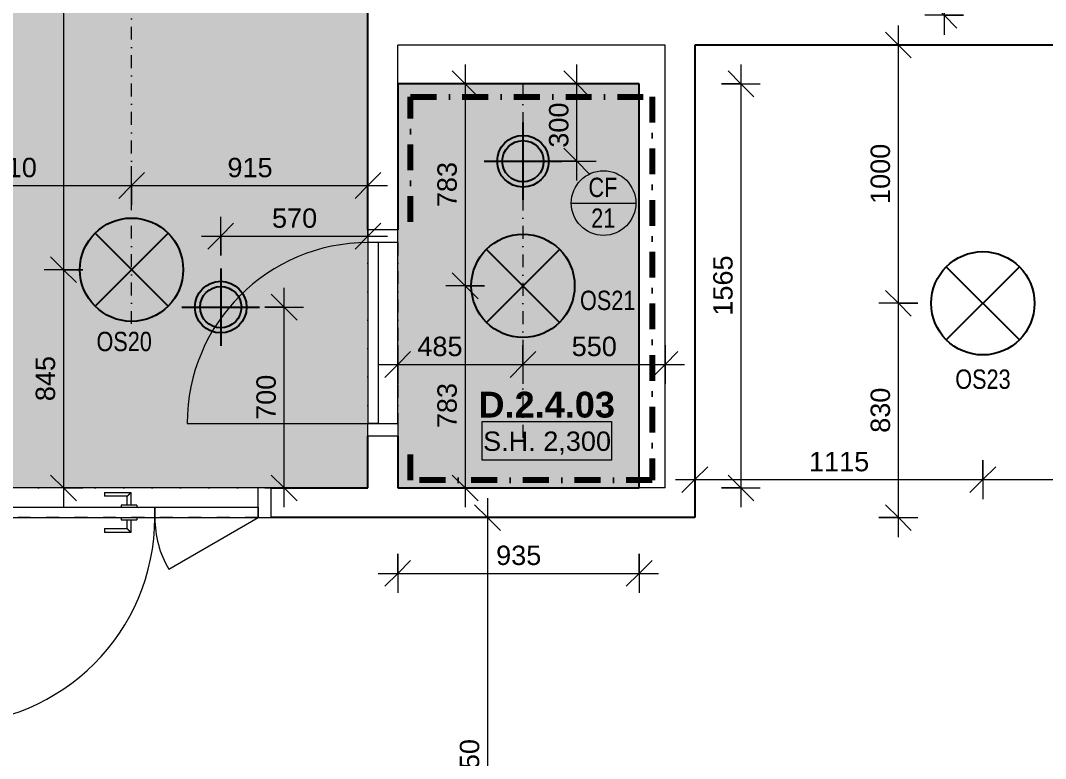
# Model space of a CAD drawing. Header units: millimetres. Extents: x -7570 to 42709, y -1655 to 71550.
# Drawn here: x 16953 to 20921, y 60752 to 63610 of the extents above; entities that cross this region are included whole.
import ezdxf

# ---------------------------------------------------------------- set-up
doc = ezdxf.new("R2010")
doc.units = ezdxf.units.MM
for name, pattern in [('ABMV_DashDot_2_2mm-S0_6mm', [110, 50, -30, 0, -30]), ('HA_DashDot_2_2mm-S0_6mm', [110, 50, -30, 0, -30]), ('HA_DashDot_4mm-S1mm', [200, 100, -50, 0, -50])]:
    doc.linetypes.add(name, pattern=pattern)
for name, color, linetype, lineweight in [('A-____-____-DIMS', 9, 'Continuous', 5), ('A-____-____-DIMS-50', 9, 'Continuous', 5), ('A-AREA-____-IDEN', 9, 'Continuous', 9), ('A-CLNG-____-IDEN', 9, 'Continuous', 9), ('A-CLNG-____-PATT', 9, 'Continuous', 9), ('A-DETL-____-OTLN', 9, 'Continuous', 25), ('A-DOOR-____-MCUT', 9, 'HA_DashDot_2_2mm-S0_6mm', 9), ('A-DOOR-____-OTLN', 9, 'Continuous', 9), ('A-DOOR-FRAM-OTLN', 9, 'Continuous', 9), ('A-GENM-____-OTLN', 9, 'Continuous', 9), ('A-WALL-____-MCUT', 9, 'Continuous', 9), ('E-LITE-EQPM-IDEN', 9, 'Continuous', 9), ('E-LITE-EQPM-OTLN', 9, 'Continuous', 9), ('G-____-____-DIMS', 9, 'Continuous', 5), ('I-WALL-____-MCUT', 9, 'Continuous', 25), ('M-HVAC-CDFF-OTLN', 9, 'Continuous', 9)]:
    doc.layers.add(name, color=color, linetype=linetype, lineweight=lineweight)
doc.styles.add('Arial_1', font='arial.ttf', dxfattribs={"height": 75})
doc.styles.add('Arial_2', font='arial.ttf', dxfattribs={"width": 0.8, "height": 75})
doc.styles.add('Arial_B', font='arialbd.ttf', dxfattribs={"height": 100})
doc.dimstyles.new('Inner_Dimensions', dxfattribs={"dimscale": 304.8, "dimtxt": 76.519455, "dimasz": 0.328084, "dimexe": 0.246063, "dimexo": 0.0625, "dimgap": 0.032808, "dimtad": 1, "dimdec": 0, "dimzin": 0, "dimdsep": 46, "dimtxsty": 'Arial_1', "dimblk1": 'OBLIQUE', "dimblk2": 'OBLIQUE', "dimsah": 1, "dimcen": 0.09, "dimdle": 0.246063, "dimazin": 0, "dimtfac": 1, "dimtdec": 4, "dimtix": 1, "dimtmove": 2, "dimatfit": 3, "dimfxl": 0.246063, "dimfxlon": 1, "dimtvp": 1, "dimtolj": 1, "dimtzin": 0, "dimlwd": 9, "dimlwe": 9, "dimarcsym": 2})
doc.dimstyles.new('Inner_Dimensions_1', dxfattribs={"dimscale": 304.8, "dimtxt": 76.519455, "dimasz": 0.328084, "dimexe": 0.246063, "dimexo": 0.0625, "dimgap": 0.032808, "dimtad": 1, "dimdec": 0, "dimzin": 0, "dimdsep": 46, "dimtxsty": 'Arial_1', "dimblk1": 'OBLIQUE', "dimblk2": 'OBLIQUE', "dimsah": 1, "dimcen": 0.09, "dimdle": 0.246063, "dimazin": 0, "dimtfac": 1, "dimtdec": 4, "dimtix": 1, "dimtmove": 0, "dimatfit": 3, "dimfxl": 0.246063, "dimfxlon": 1, "dimtvp": 1, "dimtolj": 1, "dimtzin": 0, "dimlwd": 9, "dimlwe": 9, "dimarcsym": 2})

# ---------------------------------------------------------------- blocks, each defined once
blk = doc.blocks.new('HA_DR_Single_Swing_Solid - In_BJ_700x2100-2000416-DPS_D - 2NP')
at = {"layer": 'A-DOOR-____-MCUT'}
for p, q in [((-350, 57.5), (350, 57.5)), ((-350, -57.5), (350, -57.5))]:
    blk.add_line(p, q, dxfattribs=at)
at = {"layer": 'A-DOOR-____-OTLN'}
for p, q in [((-350, -17.5), (-350, -57.5)), ((-350, -17.5), (350, -17.5)), ((350, -17.5), (350, -57.5)), ((-350, -57.5), (350, -57.5))]:
    blk.add_line(p, q, dxfattribs=at)
at = {"layer": 'A-DOOR-____-OTLN', "lineweight": 5}
blk.add_line((350, -757.5), (350, -57.5), dxfattribs=at)
blk.add_arc((350, -57.5), 700, 180, 270, dxfattribs=at)
at = {"layer": 'A-DOOR-FRAM-OTLN'}
for p, q in [((-350, 57.5), (-400, 57.5)), ((-400, 57.5), (-400, -57.5)), ((350, 57.5), (-350, 57.5)), ((-350, 57.5), (-350, -57.5)), ((350, -57.5), (350, 57.5)), ((350, 57.5), (400, 57.5)), ((400, 57.5), (400, -57.5)), ((-400, -57.5), (-350, -57.5)), ((400, -57.5), (350, -57.5))]:
    blk.add_line(p, q, dxfattribs=at)
blk = doc.blocks.new('HA_DR_Double_Swing_Solid - In_BJ_1200x2100_800-1652965-DPS_D - 2NP')
at = {"layer": 'A-DOOR-____-MCUT'}
for p, q in [((-600, 57.5), (600, 57.5)), ((-600, -57.5), (600, -57.5))]:
    blk.add_line(p, q, dxfattribs=at)
at = {"layer": 'A-DOOR-____-OTLN', "lineweight": 5}
for p, q in [((600, 857.5), (600, 57.5)), ((-253.6, 257.5), (-600, 57.5))]:
    blk.add_line(p, q, dxfattribs=at)
at = {"layer": 'A-DOOR-____-OTLN'}
for p, q in [((-107.5, 65.5), (-107.5, 115)), ((-107.5, 115), (-5, 115)), ((-92.5, 100), (-92.5, 65.5)), ((-5, 100), (-92.5, 100)), ((-5, 100), (-5, 115)), ((-200, 57.5), (-600, 57.5)), ((-600, 17.5), (-600, 57.5)), ((-200, 17.5), (-200, 57.5)), ((600, 57.5), (-200, 57.5)), ((-200, 57.5), (-200, 17.5)), ((-70, 65.5), (-130, 65.5)), ((-130, 57.5), (-130, 65.5)), ((-70, 57.5), (-70, 65.5)), ((600, 57.5), (600, 17.5)), ((-200, 17.5), (-600, 17.5)), ((600, 17.5), (-200, 17.5)), ((-130, 9.5), (-130, 17.5)), ((-130, 9.5), (-70, 9.5)), ((-107.5, -40), (-107.5, 9.5)), ((-92.5, 9.5), (-92.5, -25)), ((-70, 9.5), (-70, 17.5)), ((-92.5, -25), (-5, -25)), ((-5, -40), (-5, -25)), ((-5, -40), (-107.5, -40))]:
    blk.add_line(p, q, dxfattribs=at)
at = {"layer": 'A-DOOR-____-OTLN', "lineweight": 5}
for centre, radius, start, end in [((600, 57.5), 800, 90, 180), ((-600, 57.5), 400, 360, 30)]:
    blk.add_arc(centre, radius, start, end, dxfattribs=at)
at = {"layer": 'A-DOOR-____-OTLN'}
for points in [[(-107.5, 115), (-107.5, 115), (-107.4, 114.9), (-106.9, 114.4), (-106.5, 114), (-106.1, 113.6), (-105.6, 113.1), (-105.2, 112.7), (-104.6, 112.1), (-103.9, 111.4), (-103.3, 110.8), (-102.9, 110.4), (-102.4, 109.9), (-101.9, 109.4), (-101.5, 109), (-101, 108.5), (-100.5, 108), (-100, 107.5), (-99.5, 107), (-99, 106.5), (-98.5, 106), (-98.1, 105.6), (-97.6, 105.1), (-97.1, 104.6), (-96.7, 104.2), (-96.2, 103.7), (-95.8, 103.3), (-95.3, 102.8), (-94.8, 102.3), (-94.4, 101.9), (-93.9, 101.4), (-93.5, 101), (-93.1, 100.6), (-92.6, 100.1), (-92.5, 100), (-92.5, 100)], [(-92.5, -25), (-92.5, -25), (-92.6, -25.1), (-93.1, -25.6), (-93.5, -26), (-93.9, -26.4), (-94.4, -26.9), (-94.8, -27.3), (-95.4, -27.9), (-96.1, -28.6), (-96.7, -29.2), (-97.1, -29.6), (-97.6, -30.1), (-98.1, -30.6), (-98.5, -31), (-99, -31.5), (-99.5, -32), (-100, -32.5), (-100.5, -33), (-101, -33.5), (-101.5, -34), (-101.9, -34.4), (-102.4, -34.9), (-102.9, -35.4), (-103.3, -35.8), (-103.8, -36.3), (-104.2, -36.7), (-104.7, -37.2), (-105.2, -37.7), (-105.6, -38.1), (-106.1, -38.6), (-106.5, -39), (-106.9, -39.4), (-107.4, -39.9), (-107.5, -40), (-107.5, -40)]]:
    blk.add_open_spline(points, degree=3, knots=[0, 0, 0, 0, 0.083333, 0.125, 0.166667, 0.208333, 0.229167, 0.25, 0.291667, 0.333333, 0.354167, 0.375, 0.395833, 0.416667, 0.4375, 0.458333, 0.479167, 0.5, 0.520833, 0.541667, 0.5625, 0.583333, 0.604167, 0.625, 0.645833, 0.666667, 0.6875, 0.708333, 0.75, 0.770833, 0.791667, 0.833333, 0.875, 0.916667, 1, 1, 1, 1], dxfattribs=at)
at = {"layer": 'A-DOOR-FRAM-OTLN'}
for p, q in [((-650, 57.5), (-650, -57.5)), ((-600, 57.5), (-650, 57.5)), ((-600, 57.5), (-600, -57.5)), ((600, -57.5), (600, 57.5)), ((600, 57.5), (650, 57.5)), ((650, 57.5), (650, -57.5)), ((-650, -57.5), (-600, -57.5)), ((-600, -57.5), (600, -57.5)), ((650, -57.5), (600, -57.5))]:
    blk.add_line(p, q, dxfattribs=at)
blk = doc.blocks.new('HA_LF_GenericSymbol - OS21_koupelny-1901332-DPS_D - 2NP')
at = {"layer": 'E-LITE-EQPM-OTLN', "color": 11, "lineweight": 25}
for p, q in [((141.4, 141.4), (-141.4, -141.4)), ((-141.4, 141.4), (141.4, -141.4))]:
    blk.add_line(p, q, dxfattribs=at)
blk.add_circle((0, 0), 200, dxfattribs=at)
blk = doc.blocks.new('HA_LF_GenericSymbol - OS23_pokoje-1576156-DPS_D - 2NP')
at = {"layer": 'E-LITE-EQPM-OTLN', "color": 11, "lineweight": 25}
for p, q in [((141.4, 141.4), (-141.4, -141.4)), ((-141.4, 141.4), (141.4, -141.4))]:
    blk.add_line(p, q, dxfattribs=at)
blk.add_circle((0, 0), 200, dxfattribs=at)
blk = doc.blocks.new('HA_LF_GenericSymbol - OS20_chodby-1901335-DPS_D - 2NP')
at = {"layer": 'E-LITE-EQPM-OTLN', "color": 11, "lineweight": 25}
for p, q in [((141.4, 141.4), (-141.4, -141.4)), ((-141.4, 141.4), (141.4, -141.4))]:
    blk.add_line(p, q, dxfattribs=at)
blk.add_circle((0, 0), 200, dxfattribs=at)
blk = doc.blocks.new('HA_GM_Tiling_LineBased - Generic Tiles-1951474-DPS_D - 2NP')
at = {"layer": 'A-GENM-____-OTLN', "linetype": 'HA_DashDot_4mm-S1mm', "lineweight": 80}
blk.add_line((50, -50), (535, -50), dxfattribs=at)
blk = doc.blocks.new('HA_GM_Tiling_LineBased - Generic Tiles-1951475-DPS_D - 2NP')
at = {"layer": 'A-GENM-____-OTLN', "linetype": 'HA_DashDot_4mm-S1mm', "lineweight": 80}
blk.add_line((50, -50), (985, -50), dxfattribs=at)
blk = doc.blocks.new('HA_GM_Tiling_LineBased - Generic Tiles-1951581-DPS_D - 2NP')
at = {"layer": 'A-GENM-____-OTLN', "linetype": 'HA_DashDot_4mm-S1mm', "lineweight": 80}
blk.add_line((50, -50), (1535, -50), dxfattribs=at)
blk = doc.blocks.new('HA_GM_Tiling_LineBased - Generic Tiles-1951582-DPS_D - 2NP')
at = {"layer": 'A-GENM-____-OTLN', "linetype": 'HA_DashDot_4mm-S1mm', "lineweight": 80}
blk.add_line((50, -50), (150, -50), dxfattribs=at)
blk = doc.blocks.new('HA_VZT_GenericSymbol - Default-1902229-DPS_D - 2NP')
at = {"layer": 'M-HVAC-CDFF-OTLN', "color": 92, "lineweight": 25}
for p, q in [((0, 150), (0, -150)), ((-150, 0), (150, 0))]:
    blk.add_line(p, q, dxfattribs=at)
for radius in [100, 80]:
    blk.add_circle((0, 0), radius, dxfattribs=at)
blk = doc.blocks.new('DIMBLOCK58-DPS_D - 2NP')
at = {"layer": 'A-____-____-DIMS-50', "lineweight": 9}
for p, q in [((18761.1, 61684.9), (18711.1, 61734.9)), ((18761.1, 61759.9), (18761.1, 59734.9)), ((18836.1, 61684.9), (18686.1, 61684.9)), ((18761.1, 61684.9), (18811.1, 61634.9)), ((18761.1, 61684.9), (18836.1, 61684.9)), ((18761.1, 59734.9), (18711.1, 59784.9)), ((18836.1, 59734.9), (18686.1, 59734.9)), ((18761.1, 59734.9), (18811.1, 59684.9)), ((18761.1, 59734.9), (18836.1, 59734.9))]:
    blk.add_line(p, q, dxfattribs=at)
at = {"layer": 'A-____-____-DIMS-50', "color": 0, "lineweight": 9, "insert": (18653.7, 60594.5), "char_height": 75, "width": 276.883, "attachment_point": 1, "rotation": 90, "line_spacing_factor": 0.941778, "style": 'Arial_1'}
blk.add_mtext('1950', dxfattribs=at)
blk = doc.blocks.new('_Oblique')
at = {"color": 0, "linetype": 'ByBlock', "lineweight": -2}
blk.add_line((-0.5, -0.5), (0.5, 0.5), dxfattribs=at)
blk = doc.blocks.new('DIMBLOCK60-DPS_D - 2NP')
at = {"layer": 'A-____-____-DIMS-50', "lineweight": 9}
for p, q in [((19563.2, 61907), (19563.2, 61757)), ((19563.2, 61832), (19563.2, 61907)), ((20678.2, 61907), (20678.2, 61757)), ((20678.2, 61832), (20678.2, 61907)), ((19563.2, 61832), (19613.2, 61882)), ((20678.2, 61832), (20728.2, 61882)), ((19488.2, 61832), (20678.2, 61832)), ((19563.2, 61832), (19513.2, 61782)), ((20678.2, 61832), (20628.2, 61782))]:
    blk.add_line(p, q, dxfattribs=at)
at = {"layer": 'A-____-____-DIMS-50', "color": 0, "lineweight": 9, "insert": (20005.3, 61939.4), "char_height": 75, "width": 276.883, "attachment_point": 1, "line_spacing_factor": 0.941778, "style": 'Arial_1'}
blk.add_mtext('1115', dxfattribs=at)
blk = doc.blocks.new('DIMBLOCK61-DPS_D - 2NP')
at = {"layer": 'A-____-____-DIMS-50', "lineweight": 9}
for p, q in [((20678.2, 61907), (20678.2, 61757)), ((20678.2, 61832), (20678.2, 61907)), ((21798.2, 61907), (21798.2, 61757)), ((21798.2, 61832), (21798.2, 61907)), ((20678.2, 61832), (20728.2, 61882)), ((21798.2, 61832), (21848.2, 61882)), ((20678.2, 61832), (20628.2, 61782)), ((20678.2, 61832), (21873.2, 61832)), ((21798.2, 61832), (21748.2, 61782))]:
    blk.add_line(p, q, dxfattribs=at)
at = {"layer": 'A-____-____-DIMS-50', "color": 0, "lineweight": 9, "insert": (21122.8, 61939.4), "char_height": 75, "width": 276.883, "attachment_point": 1, "line_spacing_factor": 0.941778, "style": 'Arial_1'}
blk.add_mtext('1120', dxfattribs=at)
blk = doc.blocks.new('DIMBLOCK62-DPS_D - 2NP')
at = {"layer": 'A-____-____-DIMS-50', "lineweight": 9}
for p, q in [((20351.2, 62514.9), (20301.2, 62564.9)), ((20426.2, 62514.9), (20276.2, 62514.9)), ((20351.2, 61609.9), (20351.2, 62514.9)), ((20351.2, 62514.9), (20401.2, 62464.9)), ((20351.2, 62514.9), (20426.2, 62514.9)), ((20351.2, 61684.9), (20301.2, 61734.9)), ((20276.2, 61684.9), (20426.2, 61684.9)), ((20351.2, 61684.9), (20276.2, 61684.9)), ((20351.2, 61684.9), (20401.2, 61634.9))]:
    blk.add_line(p, q, dxfattribs=at)
at = {"layer": 'A-____-____-DIMS-50', "color": 0, "lineweight": 9, "insert": (20243.8, 62013.4), "char_height": 75, "width": 207.662, "attachment_point": 1, "rotation": 90, "line_spacing_factor": 0.941778, "style": 'Arial_1'}
blk.add_mtext('830', dxfattribs=at)
blk = doc.blocks.new('DIMBLOCK63-DPS_D - 2NP')
at = {"layer": 'A-____-____-DIMS-50', "lineweight": 9}
for p, q in [((20351.2, 63514.9), (20301.2, 63564.9)), ((20351.2, 62514.9), (20351.2, 63589.9)), ((20276.2, 63514.9), (20426.2, 63514.9)), ((20351.2, 63514.9), (20276.2, 63514.9)), ((20351.2, 63514.9), (20401.2, 63464.9)), ((20351.2, 62514.9), (20301.2, 62564.9)), ((20426.2, 62514.9), (20276.2, 62514.9)), ((20351.2, 62514.9), (20401.2, 62464.9)), ((20351.2, 62514.9), (20426.2, 62514.9))]:
    blk.add_line(p, q, dxfattribs=at)
at = {"layer": 'A-____-____-DIMS-50', "color": 0, "lineweight": 9, "insert": (20243.8, 62899.5), "char_height": 75, "width": 276.883, "attachment_point": 1, "rotation": 90, "line_spacing_factor": 0.941778, "style": 'Arial_1'}
blk.add_mtext('1000', dxfattribs=at)
blk = doc.blocks.new('DIMBLOCK64-DPS_D - 2NP')
at = {"layer": 'A-____-____-DIMS-50', "lineweight": 9}
for p, q in [((18413.2, 62353.1), (18413.2, 62203.1)), ((18413.2, 62278.1), (18413.2, 62353.1)), ((18898.2, 62353.1), (18898.2, 62203.1)), ((18898.2, 62278.1), (18898.2, 62353.1)), ((18413.2, 62278.1), (18463.2, 62328.1)), ((18898.2, 62278.1), (18948.2, 62328.1)), ((18338.2, 62278.1), (18898.2, 62278.1)), ((18413.2, 62278.1), (18363.2, 62228.1)), ((18898.2, 62278.1), (18848.2, 62228.1))]:
    blk.add_line(p, q, dxfattribs=at)
at = {"layer": 'A-____-____-DIMS-50', "color": 0, "lineweight": 9, "insert": (18489.3, 62385.5), "char_height": 75, "width": 207.662, "attachment_point": 1, "line_spacing_factor": 0.941778, "style": 'Arial_1'}
blk.add_mtext('485', dxfattribs=at)
blk = doc.blocks.new('DIMBLOCK65-DPS_D - 2NP')
at = {"layer": 'A-____-____-DIMS-50', "lineweight": 9}
for p, q in [((18898.2, 62353.1), (18898.2, 62203.1)), ((18898.2, 62278.1), (18898.2, 62353.1)), ((19448.2, 62353.1), (19448.2, 62203.1)), ((19448.2, 62278.1), (19448.2, 62353.1)), ((18898.2, 62278.1), (18948.2, 62328.1)), ((19448.2, 62278.1), (19498.2, 62328.1)), ((18898.2, 62278.1), (18848.2, 62228.1)), ((18898.2, 62278.1), (19523.2, 62278.1)), ((19448.2, 62278.1), (19398.2, 62228.1))]:
    blk.add_line(p, q, dxfattribs=at)
at = {"layer": 'A-____-____-DIMS-50', "color": 0, "lineweight": 9, "insert": (19086.7, 62385.5), "char_height": 75, "width": 207.662, "attachment_point": 1, "line_spacing_factor": 0.941778, "style": 'Arial_1'}
blk.add_mtext('550', dxfattribs=at)
blk = doc.blocks.new('DIMBLOCK66-DPS_D - 2NP')
at = {"layer": 'A-____-____-DIMS-50', "lineweight": 9}
for p, q in [((18674.2, 63364.9), (18624.2, 63414.9)), ((18674.2, 63439.9), (18674.2, 62582.4)), ((18749.2, 63364.9), (18599.2, 63364.9)), ((18674.2, 63364.9), (18724.2, 63314.9)), ((18674.2, 63364.9), (18749.2, 63364.9)), ((18674.2, 62582.4), (18624.2, 62632.4)), ((18749.2, 62582.4), (18599.2, 62582.4)), ((18674.2, 62582.4), (18724.2, 62532.4)), ((18674.2, 62582.4), (18749.2, 62582.4))]:
    blk.add_line(p, q, dxfattribs=at)
at = {"layer": 'A-____-____-DIMS-50', "color": 0, "lineweight": 9, "insert": (18566.8, 62887.1), "char_height": 75, "width": 207.662, "attachment_point": 1, "rotation": 90, "line_spacing_factor": 0.941778, "style": 'Arial_1'}
blk.add_mtext('783', dxfattribs=at)
blk = doc.blocks.new('DIMBLOCK67-DPS_D - 2NP')
at = {"layer": 'A-____-____-DIMS-50', "lineweight": 9}
for p, q in [((18674.2, 62582.4), (18624.2, 62632.4)), ((18749.2, 62582.4), (18599.2, 62582.4)), ((18674.2, 62582.4), (18674.2, 61724.9)), ((18674.2, 62582.4), (18724.2, 62532.4)), ((18674.2, 62582.4), (18749.2, 62582.4)), ((18674.2, 61799.9), (18624.2, 61849.9)), ((18749.2, 61799.9), (18599.2, 61799.9)), ((18674.2, 61799.9), (18724.2, 61749.9)), ((18674.2, 61799.9), (18749.2, 61799.9))]:
    blk.add_line(p, q, dxfattribs=at)
at = {"layer": 'A-____-____-DIMS-50', "color": 0, "lineweight": 9, "insert": (18566.8, 62031.4), "char_height": 75, "width": 207.662, "attachment_point": 1, "rotation": 90, "line_spacing_factor": 0.941778, "style": 'Arial_1'}
blk.add_mtext('783', dxfattribs=at)
blk = doc.blocks.new('DIMBLOCK68-DPS_D - 2NP')
at = {"layer": 'A-____-____-DIMS-50', "lineweight": 9}
for p, q in [((16473.2, 63045.7), (16473.2, 62895.7)), ((16473.2, 62970.7), (16473.2, 63045.7)), ((17383.2, 62895.7), (17383.2, 63045.7)), ((16473.2, 62970.7), (16523.2, 63020.7)), ((17383.2, 62970.7), (17433.2, 63020.7)), ((16398.2, 62970.7), (17383.2, 62970.7)), ((16473.2, 62970.7), (16423.2, 62920.7)), ((17383.2, 62970.7), (17333.2, 62920.7)), ((17383.2, 62970.7), (17383.2, 62895.7))]:
    blk.add_line(p, q, dxfattribs=at)
at = {"layer": 'A-____-____-DIMS-50', "color": 0, "lineweight": 9, "insert": (16841.7, 63078.1), "char_height": 75, "width": 207.662, "attachment_point": 1, "line_spacing_factor": 0.941778, "style": 'Arial_1'}
blk.add_mtext('910', dxfattribs=at)
blk = doc.blocks.new('DIMBLOCK69-DPS_D - 2NP')
at = {"layer": 'A-____-____-DIMS-50', "lineweight": 9}
for p, q in [((17383.2, 62895.7), (17383.2, 63045.7)), ((18298.2, 63045.7), (18298.2, 62895.7)), ((18298.2, 62970.7), (18298.2, 63045.7)), ((17383.2, 62970.7), (17433.2, 63020.7)), ((18298.2, 62970.7), (18348.2, 63020.7)), ((17383.2, 62970.7), (17333.2, 62920.7)), ((17383.2, 62970.7), (18373.2, 62970.7)), ((17383.2, 62970.7), (17383.2, 62895.7)), ((18298.2, 62970.7), (18248.2, 62920.7))]:
    blk.add_line(p, q, dxfattribs=at)
at = {"layer": 'A-____-____-DIMS-50', "color": 0, "lineweight": 9, "insert": (17754.2, 63078.1), "char_height": 75, "width": 207.662, "attachment_point": 1, "line_spacing_factor": 0.941778, "style": 'Arial_1'}
blk.add_mtext('915', dxfattribs=at)
blk = doc.blocks.new('DIMBLOCK71-DPS_D - 2NP')
at = {"layer": 'A-____-____-DIMS-50', "lineweight": 9}
for p, q in [((17119.4, 64904.9), (17069.4, 64954.9)), ((17194.4, 64904.9), (17044.4, 64904.9)), ((17119.4, 64904.9), (17119.4, 62644.9)), ((17119.4, 64904.9), (17169.4, 64854.9)), ((17119.4, 64904.9), (17194.4, 64904.9)), ((17119.4, 62644.9), (17069.4, 62694.9)), ((17194.4, 62644.9), (17044.4, 62644.9)), ((17119.4, 62644.9), (17169.4, 62594.9)), ((17119.4, 62644.9), (17194.4, 62644.9))]:
    blk.add_line(p, q, dxfattribs=at)
at = {"layer": 'A-____-____-DIMS-50', "color": 0, "lineweight": 9, "insert": (17012, 63659.5), "char_height": 75, "width": 276.883, "attachment_point": 1, "rotation": 90, "line_spacing_factor": 0.941778, "style": 'Arial_1'}
blk.add_mtext('2260', dxfattribs=at)
blk = doc.blocks.new('DIMBLOCK72-DPS_D - 2NP')
at = {"layer": 'A-____-____-DIMS-50', "lineweight": 9}
for p, q in [((17119.4, 62644.9), (17069.4, 62694.9)), ((17194.4, 62644.9), (17044.4, 62644.9)), ((17119.4, 62644.9), (17119.4, 61724.9)), ((17119.4, 62644.9), (17169.4, 62594.9)), ((17119.4, 62644.9), (17194.4, 62644.9)), ((17119.4, 61799.9), (17069.4, 61849.9)), ((17194.4, 61799.9), (17044.4, 61799.9)), ((17119.4, 61799.9), (17169.4, 61749.9)), ((17119.4, 61799.9), (17194.4, 61799.9))]:
    blk.add_line(p, q, dxfattribs=at)
at = {"layer": 'A-____-____-DIMS-50', "color": 0, "lineweight": 9, "insert": (17012, 62135.9), "char_height": 75, "width": 207.662, "attachment_point": 1, "rotation": 90, "line_spacing_factor": 0.941778, "style": 'Arial_1'}
blk.add_mtext('845', dxfattribs=at)
blk = doc.blocks.new('DIMBLOCK78-DPS_D - 2NP')
at = {"layer": 'A-____-____-DIMS-50', "lineweight": 9}
for p, q in [((20528, 64689.9), (20478, 64739.9)), ((20453, 64689.9), (20603, 64689.9)), ((20528, 64689.9), (20453, 64689.9)), ((20528, 64689.9), (20528, 63554.9)), ((20528, 64689.9), (20578, 64639.9)), ((20528, 63629.9), (20478, 63679.9)), ((20603, 63629.9), (20453, 63629.9)), ((20528, 63629.9), (20578, 63579.9)), ((20528, 63629.9), (20603, 63629.9))]:
    blk.add_line(p, q, dxfattribs=at)
at = {"layer": 'A-____-____-DIMS-50', "color": 0, "lineweight": 9, "insert": (20420.6, 64044.5), "char_height": 75, "width": 276.883, "attachment_point": 1, "rotation": 90, "line_spacing_factor": 0.941778, "style": 'Arial_1'}
blk.add_mtext('1060', dxfattribs=at)
blk = doc.blocks.new('Spot Elevations - Generic-448778-DPS_D - 2NP')
at = {"layer": 'G-____-____-DIMS', "lineweight": 9}
for p, q in [((-5, 0), (-5, 3)), ((-5, 3), (5, 3)), ((5, 3), (5, 0)), ((5, 0), (-5, 0))]:
    blk.add_line(p, q, dxfattribs=at)
blk = doc.blocks.new('HA_Tag_Ceiling - Group _ Type Mark-1698111-DPS_D - 2NP')
at = {"layer": 'A-CLNG-____-IDEN'}
blk.add_line((-2.5, 0), (2.5, 0), dxfattribs=at)
blk.add_circle((0, 0), 2.5, dxfattribs=at)
blk = doc.blocks.new('DIMBLOCK152-DPS_D - 2NP')
at = {"layer": 'A-____-____-DIMS-50', "lineweight": 9}
for p, q in [((19106.2, 63364.9), (19056.2, 63414.9)), ((19106.2, 62989.9), (19106.2, 63439.9)), ((19031.2, 63364.9), (19181.2, 63364.9)), ((19106.2, 63364.9), (19031.2, 63364.9)), ((19106.2, 63364.9), (19156.2, 63314.9)), ((19106.2, 63064.9), (19056.2, 63114.9)), ((19031.2, 63064.9), (19181.2, 63064.9)), ((19106.2, 63064.9), (19031.2, 63064.9)), ((19106.2, 63064.9), (19156.2, 63014.9))]:
    blk.add_line(p, q, dxfattribs=at)
at = {"layer": 'A-____-____-DIMS-50', "color": 0, "lineweight": 9, "insert": (18998.9, 63117.4), "char_height": 75, "width": 207.662, "attachment_point": 1, "rotation": 90, "line_spacing_factor": 0.941778, "style": 'Arial_1'}
blk.add_mtext('300', dxfattribs=at)
blk = doc.blocks.new('DIMBLOCK154-DPS_D - 2NP')
at = {"layer": 'A-____-____-DIMS-50', "lineweight": 9}
for p, q in [((17973.6, 61724.9), (17973.6, 62574.9)), ((17973.6, 62499.9), (17923.6, 62549.9)), ((17898.6, 62499.9), (18048.6, 62499.9)), ((17973.6, 62499.9), (17898.6, 62499.9)), ((17973.6, 62499.9), (18023.6, 62449.9)), ((17973.6, 61799.9), (17923.6, 61849.9)), ((17898.6, 61799.9), (18048.6, 61799.9)), ((17973.6, 61799.9), (17898.6, 61799.9)), ((17973.6, 61799.9), (18023.6, 61749.9))]:
    blk.add_line(p, q, dxfattribs=at)
at = {"layer": 'A-____-____-DIMS-50', "color": 0, "lineweight": 9, "insert": (17866.2, 62063.4), "char_height": 75, "width": 207.662, "attachment_point": 1, "rotation": 90, "line_spacing_factor": 0.941778, "style": 'Arial_1'}
blk.add_mtext('700', dxfattribs=at)
blk = doc.blocks.new('DIMBLOCK155-DPS_D - 2NP')
at = {"layer": 'A-____-____-DIMS-50', "lineweight": 9}
for p, q in [((17728.2, 62699.8), (17728.2, 62849.8)), ((18298.2, 62849.8), (18298.2, 62699.8)), ((18298.2, 62774.8), (18298.2, 62849.8)), ((17728.2, 62774.8), (17778.2, 62824.8)), ((18298.2, 62774.8), (18348.2, 62824.8)), ((17653.2, 62774.8), (18373.2, 62774.8)), ((17728.2, 62774.8), (17678.2, 62724.8)), ((17728.2, 62774.8), (17728.2, 62699.8)), ((18298.2, 62774.8), (18248.2, 62724.8))]:
    blk.add_line(p, q, dxfattribs=at)
at = {"layer": 'A-____-____-DIMS-50', "color": 0, "lineweight": 9, "insert": (17926.7, 62882.2), "char_height": 75, "width": 207.662, "attachment_point": 1, "line_spacing_factor": 0.941778, "style": 'Arial_1'}
blk.add_mtext('570', dxfattribs=at)
blk = doc.blocks.new('DIMBLOCK191-DPS_D - 2NP')
at = {"layer": 'A-____-____-DIMS-50', "lineweight": 9}
for p, q in [((18413.2, 61544.1), (18413.2, 61394.1)), ((18413.2, 61469.1), (18413.2, 61544.1)), ((19348.2, 61544.1), (19348.2, 61394.1)), ((19348.2, 61469.1), (19348.2, 61544.1)), ((18413.2, 61469.1), (18463.2, 61519.1)), ((19348.2, 61469.1), (19398.2, 61519.1)), ((18338.2, 61469.1), (19423.2, 61469.1)), ((18413.2, 61469.1), (18363.2, 61419.1)), ((19348.2, 61469.1), (19298.2, 61419.1))]:
    blk.add_line(p, q, dxfattribs=at)
at = {"layer": 'A-____-____-DIMS-50', "color": 0, "lineweight": 9, "insert": (18794.2, 61576.5), "char_height": 75, "width": 207.662, "attachment_point": 1, "line_spacing_factor": 0.941778, "style": 'Arial_1'}
blk.add_mtext('935', dxfattribs=at)
blk = doc.blocks.new('DIMBLOCK192-DPS_D - 2NP')
at = {"layer": 'A-____-____-DIMS-50', "lineweight": 9}
for p, q in [((19741.9, 63364.9), (19691.9, 63414.9)), ((19741.9, 63439.9), (19741.9, 61724.9)), ((19666.9, 63364.9), (19816.9, 63364.9)), ((19741.9, 63364.9), (19666.9, 63364.9)), ((19741.9, 63364.9), (19791.9, 63314.9)), ((19741.9, 61799.9), (19691.9, 61849.9)), ((19666.9, 61799.9), (19816.9, 61799.9)), ((19741.9, 61799.9), (19666.9, 61799.9)), ((19741.9, 61799.9), (19791.9, 61749.9))]:
    blk.add_line(p, q, dxfattribs=at)
at = {"layer": 'A-____-____-DIMS-50', "color": 0, "lineweight": 9, "insert": (19634.5, 62467), "char_height": 75, "width": 276.883, "attachment_point": 1, "rotation": 90, "line_spacing_factor": 0.941778, "style": 'Arial_1'}
blk.add_mtext('1565', dxfattribs=at)

msp = doc.modelspace()

# ---------------------------------------------------------------- hatches: boundary and pattern name
at = {"layer": 'A-CLNG-____-PATT', "lineweight": 5}
h = msp.add_hatch(color=256, dxfattribs=at)
h.paths.add_polyline_path([(16623.2, 61799.9), (18298.2, 61799.9), (18298.2, 65764.9), (15213.2, 65764.9), (15213.2, 65329.9), (15098.2, 65329.9), (15098.2, 65929.9), (12468.2, 65929.9), (12468.2, 64154.9), (16473.2, 64154.9), (16473.2, 61799.9)])
h.paths.add_polyline_path([(16608.2, 64869.9), (16599.1, 64871.1), (16590.7, 64874.6), (16583.4, 64880.2), (16577.9, 64887.4), (16574.4, 64895.8), (16573.2, 64904.9), (16574.4, 64914), (16577.9, 64922.4), (16583.4, 64929.7), (16590.7, 64935.2), (16599.1, 64938.7), (16609.6, 64939.7), (16617.2, 64938.7), (16625.7, 64935.2), (16632.9, 64929.7), (16638.5, 64922.4), (16642, 64914), (16643.2, 64904.9), (16642, 64895.8), (16638.5, 64887.4), (16632.9, 64880.2), (16625.7, 64874.6), (16617.2, 64871.1)])
msp.add_hatch(color=256, dxfattribs=at).paths.add_polyline_path([(18413.2, 61799.9), (19348.2, 61799.9), (19348.2, 63364.9), (18413.2, 63364.9), (18413.2, 61951.6)])

# ---------------------------------------------------------------- linework, layer by layer
at = {"layer": 'A-DETL-____-OTLN', "linetype": 'ABMV_DashDot_2_2mm-S0_6mm', "lineweight": 5}
for p, q in [((17383.2, 62434.9), (17383.2, 65434.9)), ((18898.2, 63364.9), (18898.2, 61944.9))]:
    msp.add_line(p, q, dxfattribs=at)
at = {"layer": 'A-WALL-____-MCUT'}
for p, q in [((19448.2, 63514.9), (18413.2, 63514.9)), ((18413.2, 63364.9), (18413.2, 63514.9)), ((19448.2, 61799.9), (19448.2, 63514.9)), ((19448.2, 61799.9), (19348.2, 61799.9))]:
    msp.add_line(p, q, dxfattribs=at)
at = {"layer": 'I-WALL-____-MCUT'}
for p, q in [((18298.2, 62799.9), (18298.2, 64269.8)), ((20963.2, 63514.9), (19563.2, 63514.9)), ((19563.2, 63514.9), (19563.2, 61684.9)), ((18413.2, 63364.9), (18413.2, 62799.9)), ((19348.2, 63364.9), (18413.2, 63364.9)), ((19348.2, 61799.9), (19348.2, 63364.9)), ((18298.2, 61799.9), (18298.2, 61999.9)), ((18413.2, 61999.9), (18413.2, 61799.9)), ((17923.2, 61799.9), (18298.2, 61799.9)), ((18413.2, 61799.9), (19348.2, 61799.9)), ((19563.2, 61684.9), (17923.2, 61684.9))]:
    msp.add_line(p, q, dxfattribs=at)

# ---------------------------------------------------------------- block references
at = {"layer": 'A-CLNG-____-IDEN', "xscale": 49.99999999999998, "yscale": 49.99999999999998, "zscale": 49.99999999999998}
msp.add_blockref('HA_Tag_Ceiling - Group _ Type Mark-1698111-DPS_D - 2NP', (19210, 62903), dxfattribs=at)
at = {"layer": 'A-DOOR-____-OTLN'}
for name, p, rotation in [('HA_DR_Single_Swing_Solid - In_BJ_700x2100-2000416-DPS_D - 2NP', (18355.7, 62399.9), 270.0000000000002), ('HA_DR_Double_Swing_Solid - In_BJ_1200x2100_800-1652965-DPS_D - 2NP', (17273.2, 61742.4), 180)]:
    msp.add_blockref(name, p, dxfattribs=dict(at, rotation=rotation))
at = {"layer": 'A-GENM-____-OTLN', "linetype": 'HA_DashDot_4mm-S1mm', "lineweight": 80}
for name, p, rotation in [('HA_GM_Tiling_LineBased - Generic Tiles-1951474-DPS_D - 2NP', (18413.2, 62779.9), 89.99999999999984), ('HA_GM_Tiling_LineBased - Generic Tiles-1951581-DPS_D - 2NP', (19448.2, 63364.9), 269.9999999999999), ('HA_GM_Tiling_LineBased - Generic Tiles-1951582-DPS_D - 2NP', (18413.2, 61779.9), 90), ('HA_GM_Tiling_LineBased - Generic Tiles-1951475-DPS_D - 2NP', (19448.2, 61779.9), 180)]:
    msp.add_blockref(name, p, dxfattribs=dict(at, rotation=rotation))
msp.add_blockref('HA_GM_Tiling_LineBased - Generic Tiles-1951475-DPS_D - 2NP', (18413.2, 63364.9), dxfattribs=at)
at = {"layer": 'E-LITE-EQPM-OTLN', "color": 11, "lineweight": 25}
for name, p in [('HA_LF_GenericSymbol - OS20_chodby-1901335-DPS_D - 2NP', (17383.2, 62644.9)), ('HA_LF_GenericSymbol - OS21_koupelny-1901332-DPS_D - 2NP', (18898.2, 62582.4)), ('HA_LF_GenericSymbol - OS23_pokoje-1576156-DPS_D - 2NP', (20678.2, 62514.9))]:
    msp.add_blockref(name, p, dxfattribs=at)
at = {"layer": 'G-____-____-DIMS', "lineweight": 9, "xscale": 49.99999999999998, "yscale": 49.99999999999998, "zscale": 49.99999999999998}
msp.add_blockref('Spot Elevations - Generic-448778-DPS_D - 2NP', (18990.6, 61907.4), dxfattribs=at)
at = {"layer": 'M-HVAC-CDFF-OTLN', "color": 92, "lineweight": 25}
for p in [(18898.2, 63064.9), (17728.2, 62499.9)]:
    msp.add_blockref('HA_VZT_GenericSymbol - Default-1902229-DPS_D - 2NP', p, dxfattribs=at)

# ---------------------------------------------------------------- texts
at = {"layer": 'A-AREA-____-IDEN', "lineweight": 5, "insert": (18726, 62172.5), "char_height": 100, "width": 653.375, "attachment_point": 1, "style": 'Arial_B'}
msp.add_mtext('D.2.4.03', dxfattribs=at)
at = {"layer": 'A-CLNG-____-IDEN', "lineweight": 5, "char_height": 75, "attachment_point": 1, "style": 'Arial_2'}
for s, insert, width in [('CF', (19151.6, 63001.2), 137.89), ('21', (19162.2, 62882.1), 115.443)]:
    msp.add_mtext(s, dxfattribs=dict(at, insert=insert, width=width))
at = {"layer": 'E-LITE-EQPM-IDEN', "lineweight": 5, "char_height": 75, "width": 262.953, "attachment_point": 1, "style": 'Arial_2'}
for s, insert in [('OS21', (19118.8, 62563.7)), ('OS20', (17247.3, 62404.5)), ('OS23', (20571.4, 62258.6))]:
    msp.add_mtext(s, dxfattribs=dict(at, insert=insert))
at = {"layer": 'G-____-____-DIMS', "lineweight": 9, "insert": (18743.8, 62018.3), "char_height": 75, "width": 592.246, "attachment_point": 1, "line_spacing_factor": 0.941778, "style": 'Arial_1'}
msp.add_mtext('S.H. 2,300', dxfattribs=at)

# ---------------------------------------------------------------- dimensions: what is measured, and where the dimension line sits
at = {"layer": 'A-____-____-DIMS', "lineweight": 9}
for base, p1, p2, override, picture, middle in [((17119.4, 62644.9), (17194.4, 64904.9), (17194.4, 62644.9), {"dimpost": '<>', "dimfxl": 2259.999998}, 'DIMBLOCK71-DPS_D - 2NP', (17071.1, 63774.9)), ((20528, 63629.9), (20453, 64689.9), (20603, 63629.9), {"dimpost": '<>', "dimfxl": 1070.5606}, 'DIMBLOCK78-DPS_D - 2NP', (20479.7, 64159.9)), ((20351.2, 63514.9), (20426.2, 62514.9), (20276.2, 63514.9), {"dimpost": '<>', "dimfxl": 1011.187421}, 'DIMBLOCK63-DPS_D - 2NP', (20302.9, 63014.9)), ((18674.2153679, 62582.4022244), (18749.2153679, 63364.9022244), (18749.2153679, 62582.4022244), {"dimpost": '<>', "dimfxl": 782.5}, 'DIMBLOCK66-DPS_D - 2NP', (18625.8968138, 62973.6522244)), ((19741.9, 61799.9), (19666.9, 63364.9), (19666.9, 61799.9), {"dimpost": '<>', "dimfxl": 1565}, 'DIMBLOCK192-DPS_D - 2NP', (19693.6, 62582.4)), ((17119.4, 61799.9), (17194.4, 62644.9), (17194.4, 61799.9), {"dimpost": '<>', "dimfxl": 845}, 'DIMBLOCK72-DPS_D - 2NP', (17071.1, 62222.4)), ((17973.6, 62499.9), (17898.6, 61799.9), (17898.6, 62499.9), {"dimpost": '<>', "dimfxl": 700}, 'DIMBLOCK154-DPS_D - 2NP', (17925.3, 62149.9)), ((20351.2, 62514.9), (20276.2, 61684.9), (20426.2, 62514.9), {"dimpost": '<>', "dimfxl": 843.445315}, 'DIMBLOCK62-DPS_D - 2NP', (20302.9, 62099.9)), ((18761.1, 59734.9), (18836.1, 61684.9), (18836.1, 59734.9), {"dimpost": '<>', "dimfxl": 1950}, 'DIMBLOCK58-DPS_D - 2NP', (18712.8, 60709.9))]:
    dim = msp.add_linear_dim(base=base, p1=p1, p2=p2, angle=90, dimstyle='Inner_Dimensions_1', override=override, dxfattribs=at)
    dim.commit()
    dim.dimension.update_dxf_attribs({"geometry": picture, "text_midpoint": middle})
for base, p1, p2, override, picture, middle in [((19106.2, 63364.9), (19031.2, 63064.9), (19031.2, 63364.9), {"dimpost": '<>', "dimfxl": 300}, 'DIMBLOCK152-DPS_D - 2NP', (19048.9, 63221.2)), ((18674.2153679, 61799.9022244), (18749.2153679, 62582.4022244), (18749.2153679, 61799.9022244), {"dimpost": '<>', "dimfxl": 782.5}, 'DIMBLOCK67-DPS_D - 2NP', (18616.8481426, 62135.2770195))]:
    dim = msp.add_linear_dim(base=base, p1=p1, p2=p2, angle=90, dimstyle='Inner_Dimensions', override=override, dxfattribs=at)
    dim.commit()
    dim.dimension.update_dxf_attribs({"geometry": picture, "text_midpoint": middle, "dimtype": 160, "text_rotation": 90})
for base, p1, p2, override, picture, middle in [((17383.2, 62970.7), (16473.2, 63045.7), (17383.2, 62895.7), {"dimpost": '<>', "dimfxl": 922.279784}, 'DIMBLOCK68-DPS_D - 2NP', (16928.2, 63019)), ((18298.2, 62970.7), (17383.2, 62895.7), (18298.2, 63045.7), {"dimpost": '<>', "dimfxl": 927.213568}, 'DIMBLOCK69-DPS_D - 2NP', (17840.7, 63019)), ((18298.2, 62774.8), (17728.2, 62699.8), (18298.2, 62849.8), {"dimpost": '<>', "dimfxl": 589.406481}, 'DIMBLOCK155-DPS_D - 2NP', (18013.2, 62823.1)), ((19448.2, 62278.1), (18898.2, 62353.1), (19448.2, 62353.1), {"dimpost": '<>', "dimfxl": 550}, 'DIMBLOCK65-DPS_D - 2NP', (19173.2, 62326.4)), ((20678.2, 61832), (19563.2, 61907), (20678.2, 61907), {"dimpost": '<>', "dimfxl": 1115}, 'DIMBLOCK60-DPS_D - 2NP', (20120.7, 61880.3)), ((21798.2, 61832), (20678.2, 61907), (21798.2, 61907), {"dimpost": '<>', "dimfxl": 1120}, 'DIMBLOCK61-DPS_D - 2NP', (21238.2, 61880.3)), ((19348.2, 61469.1), (18413.2, 61544.1), (19348.2, 61544.1), {"dimpost": '<>', "dimfxl": 935}, 'DIMBLOCK191-DPS_D - 2NP', (18880.7, 61517.4))]:
    dim = msp.add_linear_dim(base=base, p1=p1, p2=p2, dimstyle='Inner_Dimensions_1', override=override, dxfattribs=at)
    dim.commit()
    dim.dimension.update_dxf_attribs({"geometry": picture, "text_midpoint": middle})
dim = msp.add_linear_dim(base=(18898.2, 62278.1), p1=(18413.2, 62353.1), p2=(18898.2, 62353.1), dimstyle='Inner_Dimensions', override={"dimpost": '<>', "dimfxl": 485}, dxfattribs=at)
dim.commit()
dim.dimension.update_dxf_attribs({"geometry": 'DIMBLOCK64-DPS_D - 2NP', "text_midpoint": (18593.2, 62335.5), "dimtype": 160})

doc.saveas('drawing.dxf')
